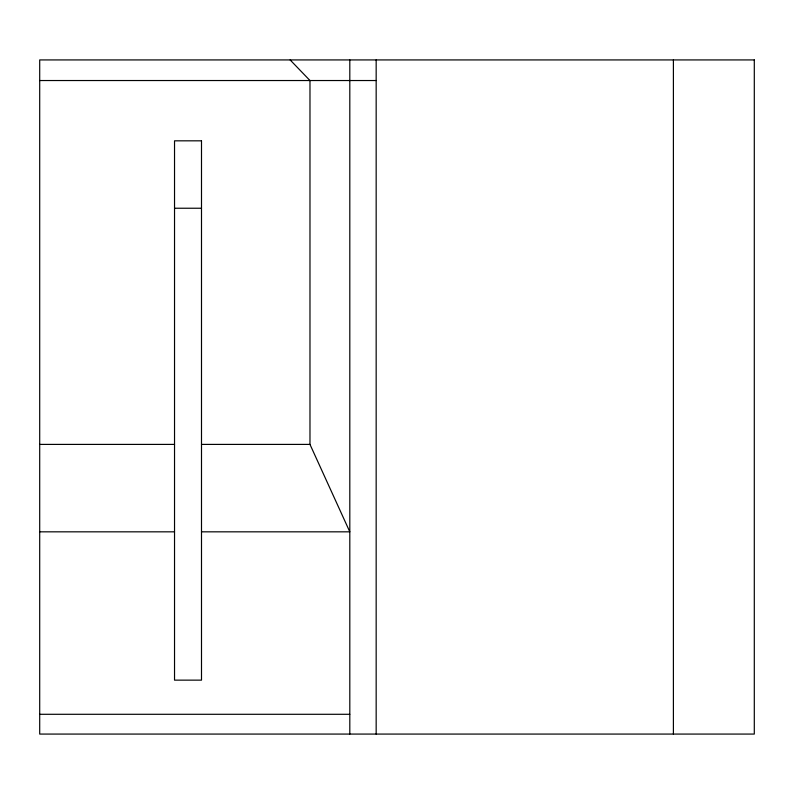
<?xml version="1.0" encoding="UTF-8"?>
<svg xmlns="http://www.w3.org/2000/svg" width="794" height="794" viewBox="0 0 794 794"><rect width="100%" height="100%" fill="white"/><g stroke="black" fill="none" stroke-linecap="round" stroke-linejoin="round"><path stroke-width="1.19" d="M376.167 734.073L376.167 59.927M39.7 80.531L376.088 80.531M174.531 208.236L201.497 208.236M39.7 444.402L174.531 444.402M201.497 444.402L309.978 444.402L349.807 531.831L201.497 531.831M39.7 531.831L174.531 531.831M39.7 714.292L349.807 714.292M290.138 59.927L309.978 80.531L309.978 444.402M673.401 59.927L673.401 734.073M349.807 59.927L349.807 734.073M754.3 59.927L39.7 59.927L39.7 734.073L754.3 734.073L754.3 59.927M201.497 140.826L174.531 140.826L174.531 680.14L201.497 680.14L201.497 140.826"/></g></svg>
